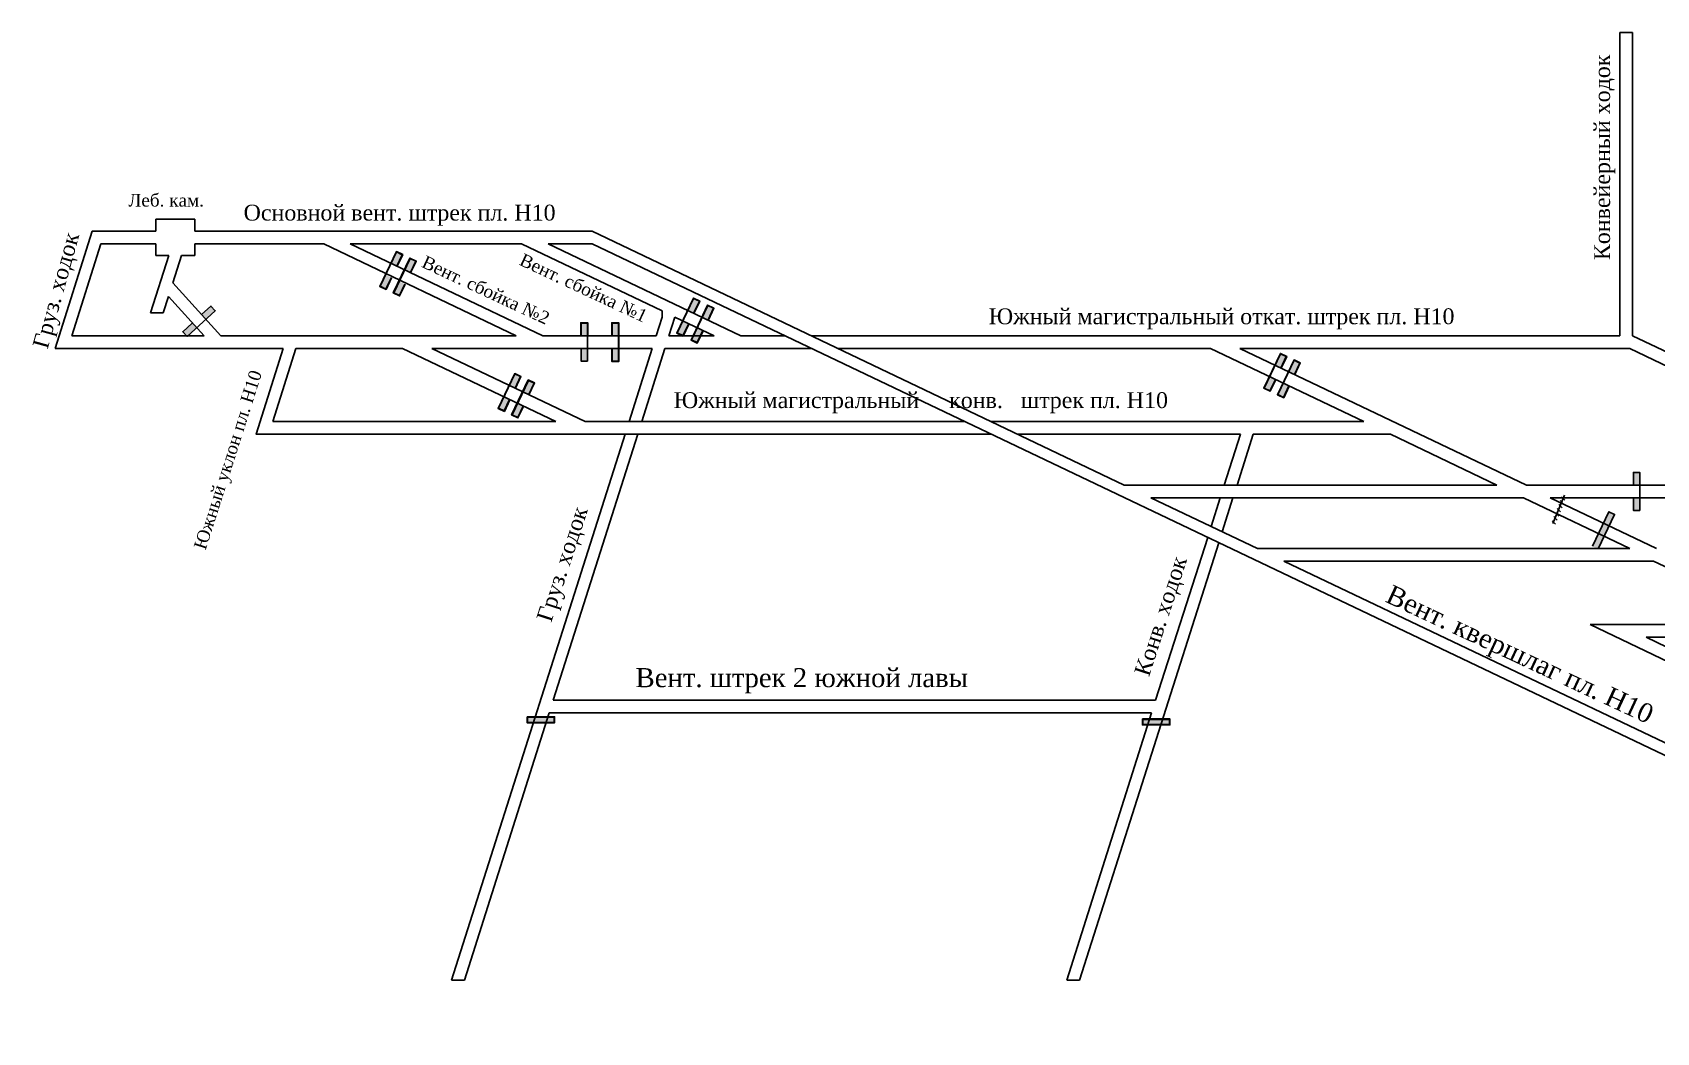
# Model space of a CAD drawing. Header units: millimetres. Extents: x -1215 to 290, y -426 to 439.
# Drawn here: x -1215 to -703, y -185 to 130 of the extents above; entities that cross this region are included whole.
import ezdxf

# ---------------------------------------------------------------- set-up
doc = ezdxf.new("R2010")
doc.units = ezdxf.units.MM
doc.layers.add('Двери', color=7, linetype='Continuous')
doc.layers.add('Перемычки', color=7, linetype='Continuous')
doc.styles.get("Standard").update_dxf_attribs({"font": 'TIMES.TTF', "height": 10})

msp = doc.modelspace()

# ---------------------------------------------------------------- hatches: boundary and pattern name
h = msp.add_hatch(color=256)
h.paths.add_polyline_path([(-1059.12, -85.36), (-1059.12, -87.24), (-1050.45, -87.24), (-1050.45, -85.36)])
h.paths.add_polyline_path([(-1058.99, -85.49), (-1058.99, -87.11), (-1050.58, -87.11), (-1050.58, -85.49)], flags=16)
h = msp.add_hatch(color=256)
h.paths.add_polyline_path([(-865.11, -86.04), (-865.11, -87.92), (-856.44, -87.92), (-856.44, -86.04)])
h.paths.add_polyline_path([(-864.99, -86.17), (-864.99, -87.79), (-856.57, -87.79), (-856.57, -86.17)], flags=16)
at = {"layer": 'Двери'}
h = msp.add_hatch(color=256, dxfattribs=at)
h.paths.add_polyline_path([(-1100.11, 56.7), (-1098.34, 60.41), (-1100.33, 61.35), (-1102.09, 57.65), (-1102, 57.61), (-1100.28, 61.22), (-1098.48, 60.36), (-1100.2, 56.75)])
h.paths.add_polyline_path([(-1103.72, 54), (-1102, 57.61), (-1102.09, 57.65), (-1103.81, 54.04)])
h.paths.add_polyline_path([(-1103.59, 49.39), (-1101.83, 53.09), (-1101.92, 53.14), (-1103.64, 49.53), (-1105.45, 50.39), (-1103.72, 54), (-1103.81, 54.04), (-1105.58, 50.34)])
h = msp.add_hatch(color=3, dxfattribs=at)
h.paths.add_polyline_path([(-1098.48, 60.36), (-1100.28, 61.22), (-1102, 57.61), (-1100.2, 56.75)])
h.paths.add_polyline_path([(-1105.45, 50.39), (-1103.64, 49.53), (-1101.92, 53.14), (-1103.72, 54)])
h = msp.add_hatch(color=256, dxfattribs=at)
h.paths.add_polyline_path([(-1095.83, 54.66), (-1094.06, 58.36), (-1096.05, 59.31), (-1097.81, 55.61), (-1097.72, 55.57), (-1096, 59.18), (-1094.2, 58.32), (-1095.92, 54.7)])
h.paths.add_polyline_path([(-1099.45, 51.96), (-1097.72, 55.57), (-1097.81, 55.61), (-1099.54, 52)])
h.paths.add_polyline_path([(-1099.32, 47.35), (-1097.55, 51.05), (-1097.64, 51.09), (-1099.36, 47.48), (-1101.17, 48.34), (-1099.45, 51.96), (-1099.54, 52), (-1101.3, 48.3)])
h = msp.add_hatch(color=3, dxfattribs=at)
h.paths.add_polyline_path([(-1094.2, 58.32), (-1096, 59.18), (-1097.72, 55.57), (-1095.92, 54.7)])
h.paths.add_polyline_path([(-1101.17, 48.34), (-1099.36, 47.48), (-1097.64, 51.09), (-1099.45, 51.96)])
h = msp.add_hatch(color=256, dxfattribs=at)
h.paths.add_polyline_path([(-1006.44, 42.02), (-1004.67, 45.72), (-1006.66, 46.67), (-1008.42, 42.97), (-1008.33, 42.93), (-1006.61, 46.54), (-1004.81, 45.68), (-1006.53, 42.07)])
h.paths.add_polyline_path([(-1010.05, 39.32), (-1008.33, 42.93), (-1008.42, 42.97), (-1010.14, 39.36)])
h.paths.add_polyline_path([(-1009.92, 34.71), (-1008.16, 38.41), (-1008.25, 38.46), (-1009.97, 34.85), (-1011.78, 35.71), (-1010.05, 39.32), (-1010.14, 39.36), (-1011.91, 35.66)])
h = msp.add_hatch(color=3, dxfattribs=at)
h.paths.add_polyline_path([(-1004.81, 45.68), (-1006.61, 46.54), (-1008.33, 42.93), (-1006.53, 42.07)])
h.paths.add_polyline_path([(-1011.78, 35.71), (-1009.97, 34.85), (-1008.25, 38.46), (-1010.05, 39.32)])
h = msp.add_hatch(color=256, dxfattribs=at)
h.paths.add_polyline_path([(-1161.83, 41.54), (-1158.79, 44.3), (-1157.31, 42.67), (-1160.35, 39.91), (-1160.42, 39.99), (-1157.45, 42.67), (-1158.8, 44.15), (-1161.76, 41.47)])
h.paths.add_polyline_path([(-1163.38, 37.3), (-1160.42, 39.99), (-1160.35, 39.91), (-1163.31, 37.23)])
h.paths.add_polyline_path([(-1167.83, 36.1), (-1164.79, 38.86), (-1164.72, 38.78), (-1167.69, 36.09), (-1166.34, 34.61), (-1163.38, 37.3), (-1163.31, 37.23), (-1166.35, 34.47)])
h = msp.add_hatch(color=3, dxfattribs=at)
h.paths.add_polyline_path([(-1158.8, 44.15), (-1157.45, 42.67), (-1160.42, 39.99), (-1161.76, 41.47)])
h.paths.add_polyline_path([(-1166.34, 34.61), (-1167.69, 36.09), (-1164.72, 38.78), (-1163.38, 37.3)])
h = msp.add_hatch(color=256, dxfattribs=at)
h.paths.add_polyline_path([(-1001.97, 39.8), (-1000.2, 43.5), (-1002.19, 44.45), (-1003.95, 40.75), (-1003.86, 40.71), (-1002.14, 44.32), (-1000.34, 43.46), (-1002.06, 39.85)])
h.paths.add_polyline_path([(-1005.59, 37.1), (-1003.86, 40.71), (-1003.95, 40.75), (-1005.68, 37.14)])
h.paths.add_polyline_path([(-1005.45, 32.49), (-1003.69, 36.19), (-1003.78, 36.24), (-1005.5, 32.63), (-1007.31, 33.49), (-1005.59, 37.1), (-1005.68, 37.14), (-1007.44, 33.44)])
h = msp.add_hatch(color=3, dxfattribs=at)
h.paths.add_polyline_path([(-1000.34, 43.46), (-1002.14, 44.32), (-1003.86, 40.71), (-1002.06, 39.85)])
h.paths.add_polyline_path([(-1007.31, 33.49), (-1005.5, 32.63), (-1003.78, 36.24), (-1005.59, 37.1)])
h = msp.add_hatch(color=256, dxfattribs=at)
h.paths.add_polyline_path([(-1042.2, 34.8), (-1042.2, 38.9), (-1040, 38.9), (-1040, 34.8), (-1040.1, 34.8), (-1040.1, 38.8), (-1042.1, 38.8), (-1042.1, 34.8)])
h.paths.add_polyline_path([(-1040.1, 30.8), (-1040.1, 34.8), (-1040, 34.8), (-1040, 30.8)])
h.paths.add_polyline_path([(-1042.21, 26.7), (-1042.2, 30.8), (-1042.1, 30.8), (-1042.11, 26.8), (-1040.11, 26.8), (-1040.1, 30.8), (-1040, 30.8), (-1040.01, 26.7)])
h = msp.add_hatch(color=3, dxfattribs=at)
h.paths.add_polyline_path([(-1042.1, 38.8), (-1040.1, 38.8), (-1040.1, 34.8), (-1042.1, 34.8)])
h.paths.add_polyline_path([(-1040.11, 26.8), (-1042.11, 26.8), (-1042.1, 30.8), (-1040.1, 30.8)])
h = msp.add_hatch(color=256, dxfattribs=at)
h.paths.add_polyline_path([(-1032.43, 34.79), (-1032.43, 38.89), (-1030.23, 38.88), (-1030.23, 34.78), (-1030.33, 34.78), (-1030.33, 38.78), (-1032.33, 38.79), (-1032.33, 34.79)])
h.paths.add_polyline_path([(-1030.33, 30.78), (-1030.33, 34.78), (-1030.23, 34.78), (-1030.23, 30.78)])
h.paths.add_polyline_path([(-1032.43, 26.69), (-1032.43, 30.79), (-1032.33, 30.79), (-1032.33, 26.79), (-1030.33, 26.78), (-1030.33, 30.78), (-1030.23, 30.78), (-1030.23, 26.68)])
h = msp.add_hatch(color=3, dxfattribs=at)
h.paths.add_polyline_path([(-1032.33, 38.79), (-1030.33, 38.78), (-1030.33, 34.78), (-1032.33, 34.79)])
h.paths.add_polyline_path([(-1030.33, 26.78), (-1032.33, 26.79), (-1032.33, 30.79), (-1030.33, 30.78)])
h = msp.add_hatch(color=256, dxfattribs=at)
h.paths.add_polyline_path([(-821.38, 24.59), (-819.62, 28.29), (-821.6, 29.24), (-823.37, 25.54), (-823.28, 25.49), (-821.55, 29.1), (-819.75, 28.24), (-821.47, 24.63)])
h.paths.add_polyline_path([(-825, 21.88), (-823.28, 25.49), (-823.37, 25.54), (-825.09, 21.93)])
h.paths.add_polyline_path([(-824.87, 17.28), (-823.1, 20.98), (-823.19, 21.02), (-824.92, 17.41), (-826.72, 18.27), (-825, 21.88), (-825.09, 21.93), (-826.85, 18.23)])
h = msp.add_hatch(color=3, dxfattribs=at)
h.paths.add_polyline_path([(-819.75, 28.24), (-821.55, 29.1), (-823.28, 25.49), (-821.47, 24.63)])
h.paths.add_polyline_path([(-826.72, 18.27), (-824.92, 17.41), (-823.19, 21.02), (-825, 21.88)])
h = msp.add_hatch(color=256, dxfattribs=at)
h.paths.add_polyline_path([(-817.1, 22.55), (-815.34, 26.25), (-817.32, 27.19), (-819.09, 23.49), (-819, 23.45), (-817.28, 27.06), (-815.47, 26.2), (-817.19, 22.59)])
h.paths.add_polyline_path([(-820.72, 19.84), (-819, 23.45), (-819.09, 23.49), (-820.81, 19.88)])
h.paths.add_polyline_path([(-820.59, 15.24), (-818.82, 18.94), (-818.91, 18.98), (-820.64, 15.37), (-822.44, 16.23), (-820.72, 19.84), (-820.81, 19.88), (-822.58, 16.18)])
h = msp.add_hatch(color=3, dxfattribs=at)
h.paths.add_polyline_path([(-815.47, 26.2), (-817.28, 27.06), (-819, 23.45), (-817.19, 22.59)])
h.paths.add_polyline_path([(-822.44, 16.23), (-820.64, 15.37), (-818.91, 18.98), (-820.72, 19.84)])
h = msp.add_hatch(color=256, dxfattribs=at)
h.paths.add_polyline_path([(-1062.81, 18.25), (-1061.04, 21.95), (-1063.03, 22.9), (-1064.79, 19.2), (-1064.7, 19.16), (-1062.98, 22.77), (-1061.18, 21.91), (-1062.9, 18.3)])
h.paths.add_polyline_path([(-1066.42, 15.55), (-1064.7, 19.16), (-1064.79, 19.2), (-1066.51, 15.59)])
h.paths.add_polyline_path([(-1066.29, 10.94), (-1064.53, 14.64), (-1064.62, 14.69), (-1066.34, 11.08), (-1068.15, 11.94), (-1066.42, 15.55), (-1066.51, 15.59), (-1068.28, 11.89)])
h = msp.add_hatch(color=3, dxfattribs=at)
h.paths.add_polyline_path([(-1061.18, 21.91), (-1062.98, 22.77), (-1064.7, 19.16), (-1062.9, 18.3)])
h.paths.add_polyline_path([(-1068.15, 11.94), (-1066.34, 11.08), (-1064.62, 14.69), (-1066.42, 15.55)])
h = msp.add_hatch(color=256, dxfattribs=at)
h.paths.add_polyline_path([(-1058.53, 16.21), (-1056.76, 19.91), (-1058.75, 20.86), (-1060.51, 17.16), (-1060.42, 17.11), (-1058.7, 20.72), (-1056.9, 19.86), (-1058.62, 16.25)])
h.paths.add_polyline_path([(-1062.15, 13.5), (-1060.42, 17.11), (-1060.51, 17.16), (-1062.24, 13.55)])
h.paths.add_polyline_path([(-1062.02, 8.9), (-1060.25, 12.6), (-1060.34, 12.64), (-1062.06, 9.03), (-1063.87, 9.89), (-1062.15, 13.5), (-1062.24, 13.55), (-1064, 9.85)])
h = msp.add_hatch(color=3, dxfattribs=at)
h.paths.add_polyline_path([(-1056.9, 19.86), (-1058.7, 20.72), (-1060.42, 17.11), (-1058.62, 16.25)])
h.paths.add_polyline_path([(-1063.87, 9.89), (-1062.06, 9.03), (-1060.34, 12.64), (-1062.15, 13.5)])
h = msp.add_hatch(color=256, dxfattribs=at)
h.paths.add_polyline_path([(-710.43, -12.29), (-710.43, -8.19), (-708.23, -8.19), (-708.23, -12.29), (-708.33, -12.29), (-708.33, -8.29), (-710.33, -8.29), (-710.33, -12.29)])
h.paths.add_polyline_path([(-708.33, -16.29), (-708.33, -12.29), (-708.23, -12.29), (-708.23, -16.29)])
h.paths.add_polyline_path([(-710.43, -20.39), (-710.43, -16.29), (-710.33, -16.29), (-710.33, -20.29), (-708.33, -20.29), (-708.33, -16.29), (-708.23, -16.29), (-708.23, -20.39)])
h = msp.add_hatch(color=3, dxfattribs=at)
h.paths.add_polyline_path([(-710.33, -8.29), (-708.33, -8.29), (-708.33, -12.29), (-710.33, -12.29)])
h.paths.add_polyline_path([(-708.33, -20.29), (-710.33, -20.29), (-710.33, -16.29), (-708.33, -16.29)])
at = {"layer": 'Перемычки'}
h = msp.add_hatch(color=256, dxfattribs=at)
h.paths.add_polyline_path([(-718.12, -20.56), (-719.89, -24.26), (-719.8, -24.3), (-718.07, -20.69), (-716.27, -21.55), (-717.99, -25.16), (-717.9, -25.21), (-716.14, -21.51)])
h.paths.add_polyline_path([(-719.8, -24.3), (-719.89, -24.26), (-723.37, -31.57), (-721.39, -32.52), (-717.9, -25.21), (-717.99, -25.16), (-721.44, -32.38), (-723.24, -31.52)])
h = msp.add_hatch(color=3, dxfattribs=at)
h.paths.add_polyline_path([(-716.27, -21.55), (-718.07, -20.69), (-719.8, -24.3), (-717.99, -25.16)])
h.paths.add_polyline_path([(-721.52, -27.91), (-719.71, -28.77), (-717.99, -25.16), (-719.8, -24.3)])
h.paths.add_polyline_path([(-721.52, -27.91), (-723.24, -31.52), (-721.44, -32.38), (-719.71, -28.77)])
for points in [[(-1050.58, -87.11), (-1050.58, -85.49), (-1058.99, -85.49), (-1058.99, -87.11)], [(-856.57, -87.79), (-856.57, -86.17), (-864.99, -86.17), (-864.99, -87.79)]]:
    msp.add_hatch(color=3, dxfattribs=at).paths.add_polyline_path(points)

# ---------------------------------------------------------------- linework, layer by layer
for p, q in [((-714.58, 34.78), (-714.58, 130.44)), ((-714.58, 130.44), (-710.58, 130.44)), ((-710.58, 34.78), (-710.58, 130.44)), ((-1196.21, 67.75), (-1207.9, 30.79)), ((-1196.21, 67.75), (-1176.13, 67.75)), ((-1192.21, 67.75), (-1192.21, 67.75)), ((-1176.13, 71.55), (-1163.83, 71.55)), ((-1176.13, 71.55), (-1176.13, 67.75)), ((-1163.83, 71.55), (-1163.83, 67.75)), ((-1163.83, 67.75), (-1038.61, 67.75)), ((-1038.61, 67.75), (-870.83, -12.27)), ((-1193.47, 63.75), (-1202.63, 34.79)), ((-1193.47, 63.75), (-1176.13, 63.75)), ((-1176.13, 63.75), (-1176.13, 60.07)), ((-1163.83, 63.75), (-1139.4, 63.75)), ((-1163.83, 63.75), (-1163.83, 60.07)), ((-1139.4, 63.75), (-1123.24, 63.75)), ((-1123.24, 63.75), (-1062.52, 34.78)), ((-1114.86, 63.75), (-1054.13, 34.78)), ((-1114.86, 63.75), (-1060.85, 63.75)), ((-1067.35, 63.75), (-1060.85, 63.75)), ((-1060.85, 63.75), (-1016.54, 42.61)), ((-1052.46, 63.75), (-991.74, 34.78)), ((-1052.46, 63.75), (-1038.61, 63.75)), ((-1044.81, 63.75), (-1038.61, 63.75)), ((-1038.61, 63.75), (-517.21, -184.92)), ((-1172.12, 60.07), (-1177.81, 42.08)), ((-1172.12, 60.07), (-1176.13, 60.07)), ((-1168.12, 60.07), (-1170.84, 51.47)), ((-1163.83, 60.07), (-1168.12, 60.07)), ((-1170.84, 51.47), (-1155.7, 34.79)), ((-1172.19, 47.19), (-1173.81, 42.08)), ((-1172.19, 47.19), (-1160.94, 34.79)), ((-1177.81, 42.08), (-1173.81, 42.08)), ((-1016.54, 40.71), (-1016.54, 42.61)), ((-1016.54, 40.71), (-1018.41, 34.79)), ((-1012.54, 40.71), (-1014.41, 34.78)), ((-1012.54, 40.71), (-1000.12, 34.78)), ((-1207.9, 30.79), (-1136, 30.79)), ((-1202.63, 34.79), (-1160.94, 34.79)), ((-1155.7, 34.79), (-1062.52, 34.78)), ((-1136, 30.79), (-1144.55, 3.75)), ((-1132, 30.79), (-1139.29, 7.75)), ((-1132, 30.79), (-1098.39, 30.78)), ((-1098.39, 30.78), (-1050.08, 7.74)), ((-1089.15, 30.78), (-1040.83, 7.74)), ((-1089.15, 30.78), (-1019.68, 30.78)), ((-1054.13, 34.78), (-1018.41, 34.79)), ((-1019.68, 30.78), (-1026.96, 7.75)), ((-1015.68, 30.78), (-1022.96, 7.74)), ((-1015.68, 30.78), (-969.49, 30.78)), ((-1014.41, 34.78), (-1000.12, 34.78)), ((-1006.62, 34.78), (-1000.12, 34.78)), ((-991.74, 34.78), (-977.88, 34.78)), ((-969.49, 34.78), (-714.58, 34.78)), ((-961.11, 30.78), (-843.68, 30.78)), ((-843.68, 30.78), (-795.32, 7.72)), ((-834.39, 30.78), (-744.08, -12.29)), ((-834.39, 30.78), (-711.48, 30.78)), ((-711.48, 30.78), (-621.15, -12.3)), ((-710.58, 34.78), (-578.09, -28.41)), ((-1139.29, 7.75), (-1050.09, 7.75)), ((-1040.83, 7.74), (-921.16, 7.73)), ((-912.77, 7.73), (-795.32, 7.72)), ((-1144.61, 3.75), (-912.77, 3.73)), ((-1028.23, 3.75), (-1082.94, -168.45)), ((-1024.23, 3.75), (-1050.95, -80.09)), ((-904.38, 3.73), (-834.24, 3.72)), ((-834.24, 3.72), (-839.3, -12.28)), ((-830.24, 3.72), (-835.3, -12.28)), ((-830.24, 3.72), (-811.66, 3.72)), ((-811.66, 3.72), (-786.93, 3.72)), ((-786.93, 3.72), (-753.38, -12.29)), ((-870.83, -12.27), (-807.91, -12.28)), ((-807.91, -12.28), (-753.38, -12.29)), ((-744.08, -12.29), (-621.15, -12.3)), ((-862.44, -16.27), (-799.52, -16.28)), ((-862.44, -16.27), (-828.88, -32.28)), ((-840.57, -16.28), (-843.44, -25.34)), ((-836.57, -16.28), (-839.96, -26.99)), ((-799.52, -16.28), (-744.99, -16.29)), ((-744.99, -16.29), (-711.43, -32.29)), ((-736.6, -16.29), (-703.04, -32.29)), ((-736.6, -16.29), (-612.76, -16.31)), ((-732.01, -15.5), (-735.72, -24.39)), ((-734.37, -19.62), (-733.32, -20.72)), ((-733.84, -18.39), (-732.79, -19.49)), ((-733.39, -17.19), (-732.34, -18.3)), ((-732.96, -15.99), (-731.91, -17.09)), ((-735.95, -23.52), (-734.89, -24.62)), ((-735.41, -22.24), (-734.36, -23.34)), ((-734.88, -21.01), (-733.82, -22.11)), ((-841.06, -30.47), (-884.96, -168.45)), ((-844.53, -28.81), (-860.96, -80.11)), ((-828.88, -32.28), (-711.43, -32.29)), ((-820.49, -36.28), (-703.94, -36.29)), ((-820.49, -36.28), (-604.26, -139.4)), ((-703.94, -36.29), (-592.48, -89.45)), ((-724.01, -56.29), (-662, -56.3)), ((-724.01, -56.29), (-635.61, -98.45)), ((-724.01, -56.29), (-724.01, -56.29)), ((-706.33, -60.29), (-653.61, -60.3)), ((-706.33, -60.29), (-693.24, -66.54)), ((-1050.95, -80.09), (-860.96, -80.11)), ((-1052.21, -84.09), (-1078.9, -168.45)), ((-1052.21, -84.09), (-862.23, -84.11)), ((-862.23, -84.11), (-888.91, -168.45)), ((-1082.94, -168.45), (-1078.9, -168.45)), ((-888.91, -168.45), (-884.96, -168.45))]:
    msp.add_line(p, q)
for points in [[(-1059.12, -85.36), (-1050.45, -85.36), (-1050.45, -87.24), (-1059.12, -87.24)], [(-1058.99, -85.49), (-1050.58, -85.49), (-1050.58, -87.11), (-1058.99, -87.11)], [(-865.11, -86.04), (-856.44, -86.04), (-856.44, -87.92), (-865.11, -87.92)], [(-864.99, -86.17), (-856.57, -86.17), (-856.57, -87.79), (-864.99, -87.79)]]:
    msp.add_lwpolyline(points, close=True)
at = {"layer": 'Двери'}
for points in [[(-1101.83, 53.09), (-1103.59, 49.39), (-1105.58, 50.34), (-1100.33, 61.35), (-1098.34, 60.41), (-1100.11, 56.7)], [(-1101.92, 53.14), (-1103.64, 49.53), (-1105.45, 50.39), (-1100.28, 61.22), (-1098.48, 60.36), (-1100.2, 56.75)], [(-1097.55, 51.05), (-1099.32, 47.35), (-1101.3, 48.3), (-1096.05, 59.31), (-1094.06, 58.36), (-1095.83, 54.66)], [(-1097.64, 51.09), (-1099.36, 47.48), (-1101.17, 48.34), (-1096, 59.18), (-1094.2, 58.32), (-1095.92, 54.7)], [(-1008.16, 38.41), (-1009.92, 34.71), (-1011.91, 35.66), (-1006.66, 46.67), (-1004.67, 45.72), (-1006.44, 42.02)], [(-1008.25, 38.46), (-1009.97, 34.85), (-1011.78, 35.71), (-1006.61, 46.54), (-1004.81, 45.68), (-1006.53, 42.07)], [(-1164.72, 38.78), (-1167.69, 36.09), (-1166.34, 34.61), (-1157.45, 42.67), (-1158.8, 44.15), (-1161.76, 41.47)], [(-1003.69, 36.19), (-1005.45, 32.49), (-1007.44, 33.44), (-1002.19, 44.45), (-1000.2, 43.5), (-1001.97, 39.8)], [(-1003.78, 36.24), (-1005.5, 32.63), (-1007.31, 33.49), (-1002.14, 44.32), (-1000.34, 43.46), (-1002.06, 39.85)], [(-1040, 34.8), (-1040, 38.9), (-1042.2, 38.9), (-1042.2, 34.8)], [(-1042.1, 30.8), (-1042.11, 26.8), (-1040.11, 26.8), (-1040.1, 38.8), (-1042.1, 38.8), (-1042.1, 34.8)], [(-1032.43, 30.79), (-1032.43, 26.69), (-1030.23, 26.68), (-1030.23, 38.88), (-1032.43, 38.89), (-1032.43, 34.79)], [(-1032.33, 30.79), (-1032.33, 26.79), (-1030.33, 26.78), (-1030.33, 38.78), (-1032.33, 38.79), (-1032.33, 34.79)], [(-823.1, 20.98), (-824.87, 17.28), (-826.85, 18.23), (-821.6, 29.24), (-819.62, 28.29), (-821.38, 24.59)], [(-823.19, 21.02), (-824.92, 17.41), (-826.72, 18.27), (-821.55, 29.1), (-819.75, 28.24), (-821.47, 24.63)], [(-818.82, 18.94), (-820.59, 15.24), (-822.58, 16.18), (-817.32, 27.19), (-815.34, 26.25), (-817.1, 22.55)], [(-818.91, 18.98), (-820.64, 15.37), (-822.44, 16.23), (-817.28, 27.06), (-815.47, 26.2), (-817.19, 22.59)], [(-1064.53, 14.64), (-1066.29, 10.94), (-1068.28, 11.89), (-1063.03, 22.9), (-1061.04, 21.95), (-1062.81, 18.25)], [(-1064.62, 14.69), (-1066.34, 11.08), (-1068.15, 11.94), (-1062.98, 22.77), (-1061.18, 21.91), (-1062.9, 18.3)], [(-1060.25, 12.6), (-1062.02, 8.9), (-1064, 9.85), (-1058.75, 20.86), (-1056.76, 19.91), (-1058.53, 16.21)], [(-1060.34, 12.64), (-1062.06, 9.03), (-1063.87, 9.89), (-1058.7, 20.72), (-1056.9, 19.86), (-1058.62, 16.25)], [(-710.33, -16.29), (-710.33, -20.29), (-708.33, -20.29), (-708.33, -8.29), (-710.33, -8.29), (-710.33, -12.29)]]:
    msp.add_lwpolyline(points, dxfattribs=at)
at = {"layer": 'Перемычки'}
msp.add_lwpolyline([(-723.24, -31.52), (-718.07, -20.69), (-716.27, -21.55), (-721.44, -32.38)], dxfattribs=at)

# ---------------------------------------------------------------- texts
for s, height, rotation, p in [('Конвейерный ходок', 5, 90, (-717.69, 58.65)), ('Груз. ходок', 5, 74.5019, (-1210.3, 30.38)), ('Вент. сбойка №2', 4, 335, (-1092.68, 56.61)), ('Вент. сбойка №1', 4, 335, (-1061.88, 57.29)), ('Южный уклон пл. Н10', 4, 72.3615, (-1160.48, -32.95)), ('Груз. ходок', 5, 72, (-1051.52, -55.81)), ('Конв. ходок', 5, 72, (-863.06, -72.92)), ('Вент. квершлаг пл. Н10', 6, 335, (-788.89, -48.96))]:
    msp.add_text(s, height=height, rotation=rotation).set_placement(p)
for s, height, p in [('Леб. кам.', 4, (-1184.83, 75.55)), ('Основной вент. штрек пл. Н10', 5, (-1148.5, 71.13)), ('Южный магистральный откат. штрек пл. Н10', 5, (-913.63, 38.44)), ('Южный магистральный     конв.   штрек пл. Н10', 5, (-1012.94, 12)), ('Вент. штрек 2 южной лавы', 6, (-1024.92, -76.01))]:
    msp.add_text(s, height=height).set_placement(p)

doc.saveas('drawing.dxf')
